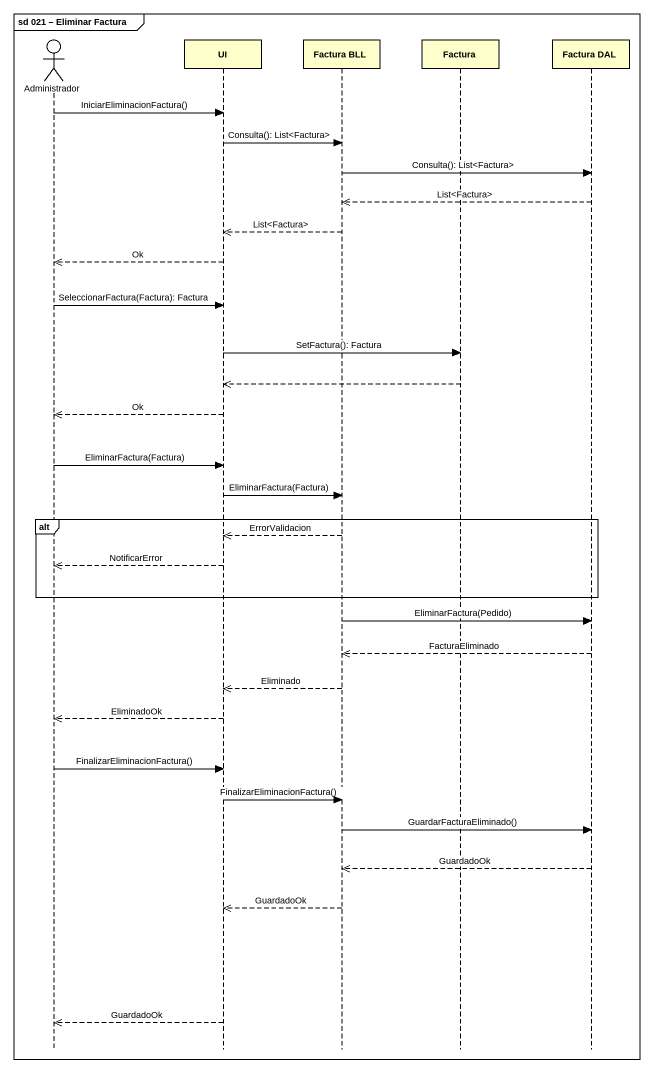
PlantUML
@startuml
mainframe sd 021 – Eliminar Factura
hide footbox
actor Administrador
participant UI
participant "Factura BLL" as Factura_BLL
participant Factura
participant "Factura DAL" as Factura_DAL

Administrador -> UI : IniciarEliminacionFactura()
UI -> Factura_BLL : Consulta(): List<Factura>
Factura_BLL -> Factura_DAL : Consulta(): List<Factura>
Factura_DAL -->> Factura_BLL : List<Factura>
Factura_BLL -->> UI : List<Factura>
UI -->> Administrador : Ok
Administrador -> UI : SeleccionarFactura(Factura): Factura
UI -> Factura : SetFactura(): Factura
Factura -->> UI
UI -->> Administrador : Ok
Administrador -> UI : EliminarFactura(Factura)
UI -> Factura_BLL : EliminarFactura(Factura)
alt
  Factura_BLL -->> UI : ErrorValidacion
  UI -->> Administrador : NotificarError
end
Factura_BLL -> Factura_DAL : EliminarFactura(Pedido)
Factura_DAL -->> Factura_BLL : FacturaEliminado
Factura_BLL -->> UI : Eliminado
UI -->> Administrador : EliminadoOk
Administrador -> UI : FinalizarEliminacionFactura()
UI -> Factura_BLL : FinalizarEliminacionFactura()
Factura_BLL -> Factura_DAL : GuardarFacturaEliminado()
Factura_DAL -->> Factura_BLL : GuardadoOk
Factura_BLL -->> UI : GuardadoOk
UI -->> Administrador : GuardadoOk
@enduml
